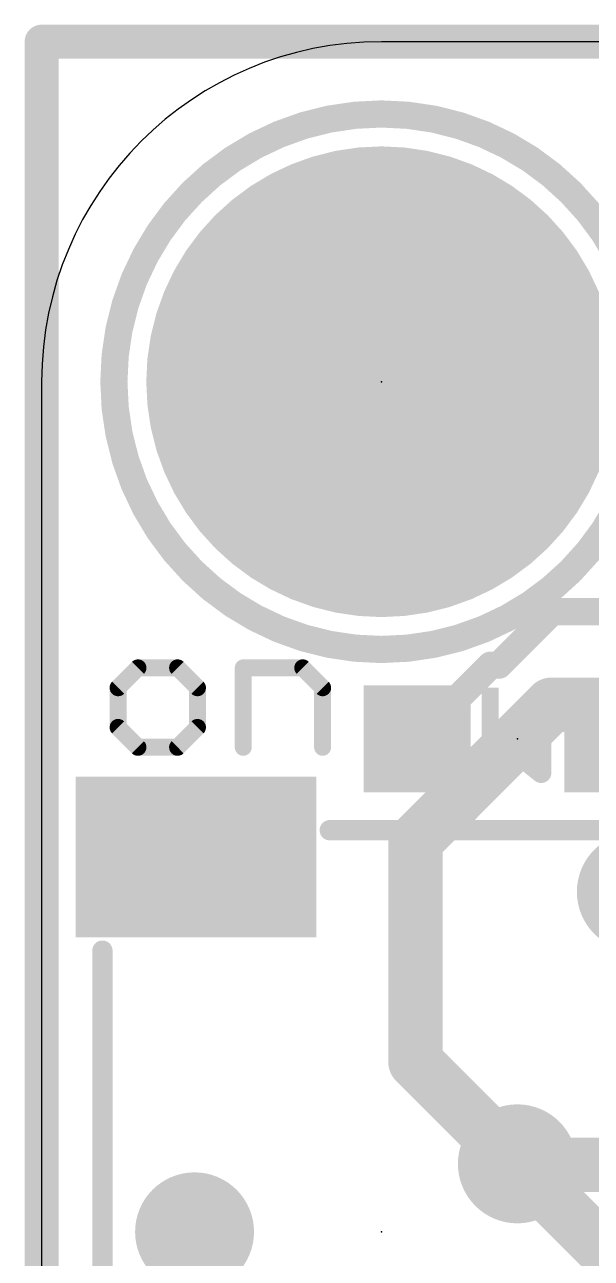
# Model space of a CAD drawing. Extents: x -0.1 to 25.5, y -0.1 to 17.9.
# Drawn here: x -0.13 to 4.11, y 8.69 to 17.91 of the extents above; entities that cross this region are included whole.
import ezdxf

# ---------------------------------------------------------------- set-up
doc = ezdxf.new("R2010")
doc.units = 0
for name, color, linetype in [('1', 12, 'CONTINUOUS'), ('16', 5, 'CONTINUOUS'), ('17', 110, 'CONTINUOUS'), ('18', 110, 'CONTINUOUS'), ('20', 53, 'CONTINUOUS'), ('21', 40, 'CONTINUOUS'), ('23', 40, 'CONTINUOUS')]:
    doc.layers.add(name, color=color, linetype=linetype)

# ---------------------------------------------------------------- blocks, each defined once
blk = doc.blocks.new('RECT')
blk.add_solid([(-0.5, -0.5), (0.5, -0.5), (-0.5, 0.5), (0.5, 0.5)])
blk = doc.blocks.new('ROUNDP')
at = {"const_width": 0.5}
blk.add_lwpolyline([(0, -0.25, 1), (0, 0.25, 1), (0, -0.25)], format="xyb", dxfattribs=at)
blk = doc.blocks.new('ROUNDV')
at = {"const_width": 0.5}
blk.add_lwpolyline([(0, -0.25, 1), (0, 0.25, 1), (0, -0.25)], format="xyb", dxfattribs=at)

msp = doc.modelspace()

# ---------------------------------------------------------------- linework, layer by layer
at = {"layer": '1'}
for points, const_width in [([(0, 17.78), (25.4, 17.78)], 0.254), ([(0, 0), (0, 17.78)], 0.254), ([(3.4171, 13.1224), (3.8177, 13.523)], 0.2032), ([(3.8177, 13.523), (5.842, 13.523)], 0.2032), ([(2.806, 12.573), (3.3554, 13.1224)], 0.2032), ([(3.3554, 13.1224), (3.4171, 13.1224)], 0.2032), ([(3.564, 9.39), (3.556, 9.398)], 0.4064), ([(5.054, 9.39), (3.564, 9.39)], 0.4064)]:
    msp.add_lwpolyline(points, dxfattribs=dict(at, const_width=const_width))
for points, const_width in [([(0, 17.8435, 1), (0, 17.7165)], 0.127), ([(0.0635, 17.78, 1), (-0.0635, 17.78)], 0.127), ([(3.8177, 13.5738, 1), (3.8177, 13.4722)], 0.1016), ([(3.8537, 13.4871, 1), (3.7818, 13.5589)], 0.1016), ([(3.3554, 13.1732, 1), (3.3554, 13.0716)], 0.1016), ([(3.3913, 13.0865, 1), (3.3195, 13.1583)], 0.1016), ([(3.3812, 13.1583, 1), (3.4531, 13.0865)], 0.1016), ([(3.4171, 13.0716, 1), (3.4171, 13.1732)], 0.1016), ([(2.7701, 12.6089, 1), (2.8419, 12.5371)], 0.1016), ([(3.6278, 9.4698, 1), (3.4842, 9.3262)], 0.2032), ([(3.564, 9.4916, 1), (3.564, 9.2884)], 0.2032), ([(3.4922, 9.3182, 1), (3.6358, 9.4618)], 0.2032)]:
    msp.add_lwpolyline(points, format="xyb", dxfattribs=dict(at, const_width=const_width))
at = {"layer": '16'}
for points, const_width in [([(0, 17.78), (25.4, 17.78)], 0.254), ([(0, 0), (0, 17.78)], 0.254), ([(2.794, 11.811), (3.81, 12.827)], 0.4064), ([(3.81, 12.827), (4.953, 12.827)], 0.4064), ([(2.794, 10.16), (2.794, 11.811)], 0.4064), ([(3.556, 9.398), (2.794, 10.16)], 0.4064), ([(3.556, 9.398), (6.35, 6.604)], 0.4064)]:
    msp.add_lwpolyline(points, dxfattribs=dict(at, const_width=const_width))
for points, const_width in [([(0, 17.8435, 1), (0, 17.7165)], 0.127), ([(0.0635, 17.78, 1), (-0.0635, 17.78)], 0.127), ([(3.81, 12.9286, 1), (3.81, 12.7254)], 0.2032), ([(3.8818, 12.7552, 1), (3.7382, 12.8988)], 0.2032), ([(2.8956, 11.811, 1), (2.6924, 11.811)], 0.2032), ([(2.7222, 11.8828, 1), (2.8658, 11.7392)], 0.2032), ([(2.8658, 10.2318, 1), (2.7222, 10.0882)], 0.2032), ([(2.6924, 10.16, 1), (2.8956, 10.16)], 0.2032), ([(3.6278, 9.4698, 1), (3.4842, 9.3262)], 0.2032), ([(3.4842, 9.3262, 1), (3.6278, 9.4698)], 0.2032)]:
    msp.add_lwpolyline(points, format="xyb", dxfattribs=dict(at, const_width=const_width))
at = {"layer": '20'}
for p, q in [((22.86, 17.78), (2.54, 17.78)), ((0, 15.24), (0, 2.54))]:
    msp.add_line(p, q, dxfattribs=at)
msp.add_arc((2.54, 15.24), 2.54, 90, 180, dxfattribs=at)
at = {"layer": '21'}
for points, const_width in [([(2.54, 13.24, 1), (2.54, 17.24, 1), (2.54, 13.24)], 0.2032), ([(0.7198, 13.1344, 1), (0.7198, 13.0709)], 0.0635), ([(0.7422, 13.0802, 1), (0.6973, 13.1251)], 0.0635), ([(1.0388, 13.1251, 1), (0.9939, 13.0802)], 0.0635), ([(1.0164, 13.0709, 1), (1.0164, 13.1344)], 0.0635), ([(1.507, 13.1344, 1), (1.507, 13.0709)], 0.0635), ([(1.5388, 13.1027, 1), (1.4753, 13.1027)], 0.0635), ([(1.9743, 13.1251, 1), (1.9294, 13.0802)], 0.0635), ([(1.9519, 13.0709, 1), (1.9519, 13.1344)], 0.0635), ([(0.6033, 12.9544, 1), (0.5397, 12.9544)], 0.0635), ([(0.549, 12.9768, 1), (0.594, 12.9319)], 0.0635), ([(1.1964, 12.9544, 1), (1.1329, 12.9544)], 0.0635), ([(1.1422, 12.9319, 1), (1.1871, 12.9768)], 0.0635), ([(2.1319, 12.9544, 1), (2.0684, 12.9544)], 0.0635), ([(2.0777, 12.9319, 1), (2.1226, 12.9768)], 0.0635), ([(3.7719, 12.827, 1), (3.6957, 12.827)], 0.0762), ([(3.7576, 12.7972, 1), (3.71, 12.8568)], 0.0762), ([(3.7021, 12.8397, 1), (3.7021, 12.7635)], 0.0762), ([(3.7338, 12.7635, 1), (3.7338, 12.8397)], 0.0762), ([(0.594, 12.6802, 1), (0.549, 12.6353)], 0.0635), ([(1.1871, 12.6353, 1), (1.1422, 12.6802)], 0.0635), ([(3.5116, 12.6873, 1), (3.5116, 12.6111)], 0.0762), ([(3.7338, 12.6111, 1), (3.7338, 12.6873)], 0.0762), ([(0.5397, 12.6578, 1), (0.6033, 12.6578)], 0.0635), ([(1.1329, 12.6578, 1), (1.1964, 12.6578)], 0.0635), ([(3.4401, 12.6028, 1), (3.3925, 12.5432)], 0.0762), ([(3.3925, 12.6028, 1), (3.4401, 12.5432)], 0.0762), ([(0.7198, 12.5413, 1), (0.7198, 12.4778)], 0.0635), ([(0.6973, 12.487, 1), (0.7422, 12.532)], 0.0635), ([(0.9939, 12.532, 1), (1.0388, 12.487)], 0.0635), ([(1.0164, 12.4778, 1), (1.0164, 12.5413)], 0.0635), ([(1.4753, 12.5095, 1), (1.5388, 12.5095)], 0.0635), ([(2.0684, 12.5095, 1), (2.1319, 12.5095)], 0.0635), ([(3.5116, 12.5349, 1), (3.5116, 12.4587)], 0.0762), ([(3.7338, 12.4587, 1), (3.7338, 12.5349)], 0.0762), ([(3.7021, 12.3825, 1), (3.7021, 12.3063)], 0.0762), ([(3.6957, 12.319, 1), (3.7719, 12.319)], 0.0762), ([(3.71, 12.2892, 1), (3.7576, 12.3488)], 0.0762), ([(3.7338, 12.3063, 1), (3.7338, 12.3825)], 0.0762), ([(2.154, 11.9281, 1), (2.154, 11.8519)], 0.0762), ([(0.4921, 10.99, 1), (0.4159, 10.99)], 0.0762)]:
    msp.add_lwpolyline(points, format="xyb", dxfattribs=dict(at, const_width=const_width))
for points, const_width in [([(0.7198, 13.1027), (0.5715, 12.9544)], 0.127), ([(1.0164, 13.1027), (0.7198, 13.1027)], 0.127), ([(1.1647, 12.9544), (1.0164, 13.1027)], 0.127), ([(1.507, 12.5095), (1.507, 13.1027)], 0.127), ([(1.507, 13.1027), (1.9519, 13.1027)], 0.127), ([(1.9519, 13.1027), (2.1002, 12.9544)], 0.127), ([(0.5715, 12.9544), (0.5715, 12.6578)], 0.127), ([(1.1647, 12.6578), (1.1647, 12.9544)], 0.127), ([(2.1002, 12.9544), (2.1002, 12.5095)], 0.127), ([(3.7338, 12.827), (3.4163, 12.573)], 0.1524), ([(3.7338, 12.319), (3.7338, 12.827)], 0.1524), ([(3.7021, 12.8016), (3.7338, 12.8016)], 0.1524), ([(0.5715, 12.6578), (0.7198, 12.5095)], 0.127), ([(1.0164, 12.5095), (1.1647, 12.6578)], 0.127), ([(3.5116, 12.6492), (3.7338, 12.6492)], 0.1524), ([(3.4163, 12.573), (3.7338, 12.319)], 0.1524), ([(0.7198, 12.5095), (1.0164, 12.5095)], 0.127), ([(3.5116, 12.4968), (3.7338, 12.4968)], 0.1524), ([(3.7021, 12.3444), (3.7338, 12.3444)], 0.1524), ([(2.154, 11.89), (4.754, 11.89)], 0.1524), ([(0.454, 10.99), (0.454, 6.79)], 0.1524)]:
    msp.add_lwpolyline(points, dxfattribs=dict(at, const_width=const_width))
at = {"layer": '23'}
for p in [(2.54, 15.24), (3.556, 12.573), (2.54, 8.89)]:
    msp.add_point(p, dxfattribs=at)

# ---------------------------------------------------------------- block references
at = {"layer": '1', "xscale": 0.8, "yscale": 0.8, "rotation": 90}
for p in [(2.806, 12.573), (4.306, 12.573)]:
    msp.add_blockref('RECT', p, dxfattribs=at)
at = {"layer": '1', "xscale": 1.8, "yscale": 1.2}
msp.add_blockref('RECT', (1.154, 11.69), dxfattribs=at)
at = {"layer": '17', "xscale": 3.516, "yscale": 3.516}
msp.add_blockref('ROUNDP', (2.54, 15.24), dxfattribs=at)
msp.add_blockref('ROUNDP', (2.54, 15.24), dxfattribs=at)
at = {"layer": '18', "xscale": 0.889, "yscale": 0.889}
for p in [(4.445, 11.43), (4.445, 11.43), (3.556, 9.398), (3.556, 9.398), (1.143, 8.89), (1.143, 8.89)]:
    msp.add_blockref('ROUNDV', p, dxfattribs=at)
at = {"layer": '21', "xscale": 0.762, "yscale": 0.127, "rotation": 90}
msp.add_blockref('RECT', (3.3528, 12.573), dxfattribs=at)

doc.saveas('drawing.dxf')
